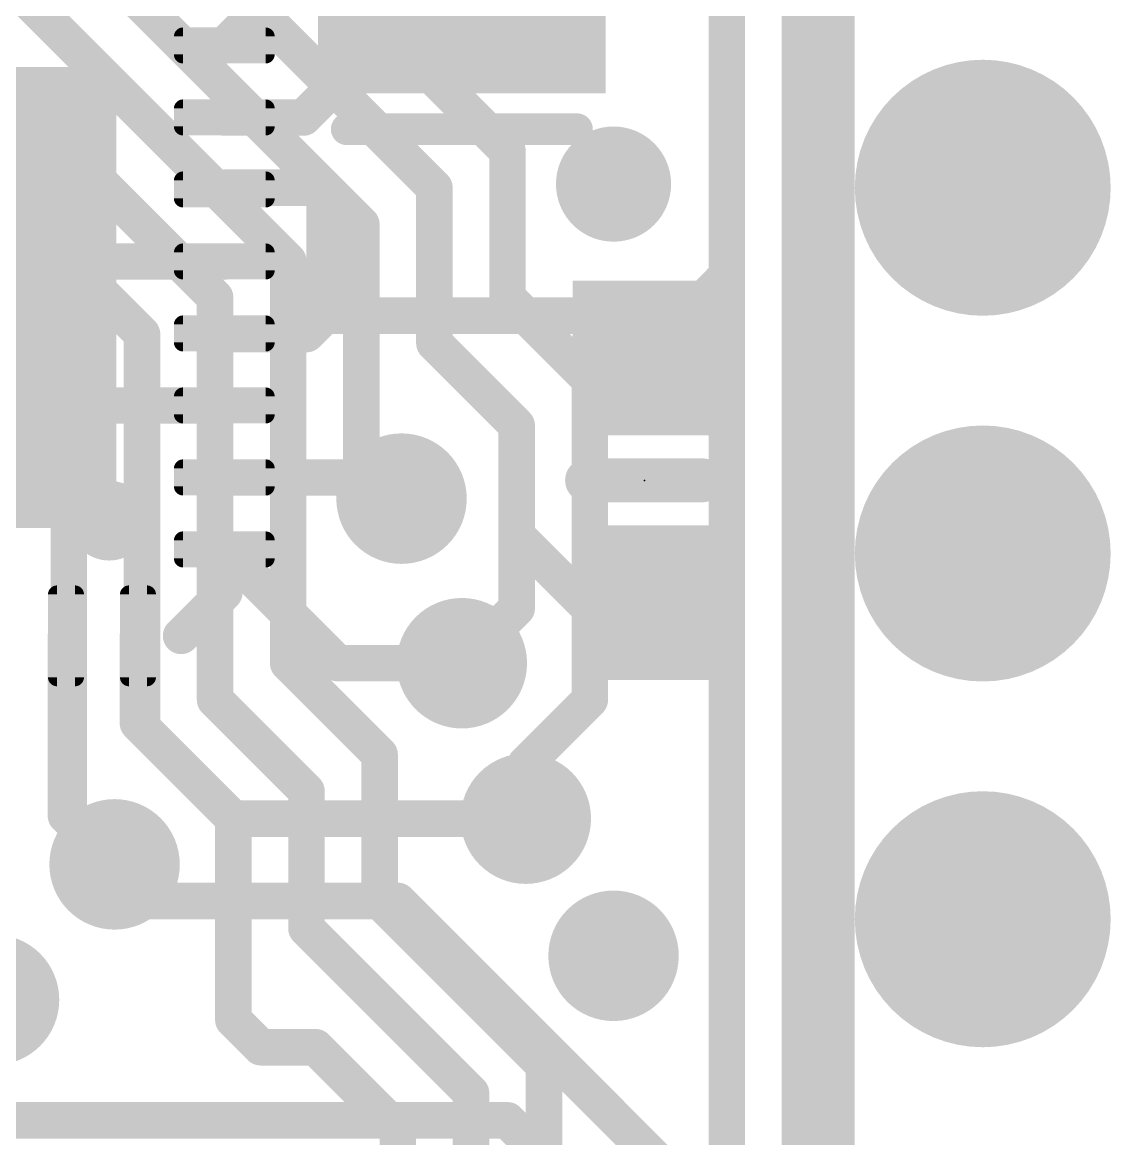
# Model space of a CAD drawing. Extents: x -6.8 to 60.3, y -8.9 to 34.9.
# Drawn here: x 30.16 to 37.72, y 7.37 to 15.12 of the extents above; entities that cross this region are included whole.
import ezdxf

# ---------------------------------------------------------------- set-up
doc = ezdxf.new("R2010")
doc.units = 0
for name, color, linetype in [('1', 12, 'CONTINUOUS'), ('16', 132, 'CONTINUOUS'), ('18', 110, 'CONTINUOUS'), ('21', 40, 'CONTINUOUS'), ('23', 40, 'CONTINUOUS')]:
    doc.layers.add(name, color=color, linetype=linetype)

# ---------------------------------------------------------------- blocks, each defined once
blk = doc.blocks.new('RECT')
blk.add_solid([(-0.5, -0.5), (0.5, -0.5), (-0.5, 0.5), (0.5, 0.5)])
blk = doc.blocks.new('RECT112000X40000R50')
at = {"const_width": 0.0625}
blk.add_lwpolyline([(0.3188, -0.0625), (0.3188, 0.0625, 0.4142), (0.2875, 0.0938), (-0.2875, 0.0938, 0.4142), (-0.3188, 0.0625), (-0.3188, -0.0625, 0.4142), (-0.2875, -0.0938), (0.2875, -0.0938, 0.4142)], format="xyb", close=True, dxfattribs=at)
blk.add_solid([(-0.3031, -0.0781), (0.3031, -0.0781), (-0.3031, 0.0781), (0.3031, 0.0781)])
blk = doc.blocks.new('RECT40000X112000R50')
at = {"const_width": 0.0625}
blk.add_lwpolyline([(0.0938, -0.2875), (0.0938, 0.2875, 0.4142), (0.0625, 0.3188), (-0.0625, 0.3188, 0.4142), (-0.0938, 0.2875), (-0.0938, -0.2875, 0.4142), (-0.0625, -0.3188), (0.0625, -0.3188, 0.4142)], format="xyb", close=True, dxfattribs=at)
blk.add_solid([(-0.0781, -0.3031), (0.0781, -0.3031), (-0.0781, 0.3031), (0.0781, 0.3031)])
blk = doc.blocks.new('ROUNDV')
at = {"const_width": 0.5}
blk.add_lwpolyline([(0, -0.25, 1), (0, 0.25, 1), (0, -0.25)], format="xyb", dxfattribs=at)

msp = doc.modelspace()

# ---------------------------------------------------------------- linework, layer by layer
at = {"layer": '1', "const_width": 0.254}
for points in [[(35.814, 0), (35.814, 22.86)], [(35.56, 6.0325), (35.56, 18.415)], [(35.052, 13.3595), (35.052, 17.4625)], [(31.75, 15.148), (31.75, 16.383)], [(31.56, 14.958), (31.75, 15.148)], [(32.111, 14.458), (32.6296, 14.9766)], [(32.6296, 14.9766), (33.2105, 14.9766)], [(31.56, 14.458), (32.111, 14.458)], [(32.258, 13.97), (31.56, 13.97)], [(31.56, 13.97), (31.56, 13.958)], [(32.258, 13.97), (32.258, 13.081)], [(31.56, 13.458), (29.21, 13.458)], [(35.052, 13.3595), (34.4805, 12.788)], [(32.258, 13.081), (32.131, 12.954)], [(34.1875, 13.081), (32.258, 13.081)], [(34.1875, 13.081), (34.4805, 12.788)], [(31.564, 12.954), (31.56, 12.958)], [(32.131, 12.954), (31.564, 12.954)], [(31.56, 12.458), (29.21, 12.458)], [(31.56, 11.958), (32.6825, 11.958)], [(32.6825, 11.958), (32.6825, 11.9199)], [(32.6825, 11.9199), (32.7914, 11.811)], [(34.0605, 11.088), (33.5915, 11.557)], [(31.56, 11.458), (32.35, 10.668)], [(34.4805, 11.088), (34.0605, 11.088)], [(30.46, 10.858), (30.46, 9.6085)], [(30.96, 10.858), (30.96, 10.2515)], [(32.35, 10.668), (33.2105, 10.668)], [(30.96, 10.2515), (31.623, 9.5885)], [(30.46, 9.6085), (30.7975, 9.271)], [(31.623, 9.5885), (33.655, 9.5885)], [(31.0515, 9.017), (30.7975, 9.271)], [(31.0515, 9.017), (32.766, 9.017)], [(32.766, 9.017), (35.052, 6.731)], [(27.305, 7.493), (33.528, 7.493)], [(33.528, 7.493), (34.544, 6.477)]]:
    msp.add_lwpolyline(points, dxfattribs=at)
at = {"layer": '1', "const_width": 0.127}
for points in [[(31.7949, 15.1031, 1), (31.7051, 15.1929)], [(31.6865, 15.148, 1), (31.8135, 15.148)], [(31.5151, 15.0029, 1), (31.6049, 14.9131)], [(32.6296, 15.0401, 1), (32.6296, 14.9131)], [(32.6745, 14.9317, 1), (32.5847, 15.0215)], [(33.2105, 14.9131, 1), (33.2105, 15.0401)], [(31.56, 14.5215, 1), (31.56, 14.3945)], [(32.111, 14.3945, 1), (32.111, 14.5215)], [(32.0661, 14.5029, 1), (32.1559, 14.4131)], [(31.56, 14.0335, 1), (31.56, 13.9065)], [(31.6235, 13.97, 1), (31.4965, 13.97)], [(32.3215, 13.97, 1), (32.1945, 13.97)], [(32.258, 13.9065, 1), (32.258, 14.0335)], [(31.4965, 13.958, 1), (31.6235, 13.958)], [(31.56, 13.3945, 1), (31.56, 13.5215)], [(34.9885, 13.3595, 1), (35.1155, 13.3595)], [(35.0969, 13.3146, 1), (35.0071, 13.4044)], [(32.258, 13.1445, 1), (32.258, 13.0175)], [(32.3029, 13.0361, 1), (32.2131, 13.1259)], [(34.2324, 13.1259, 1), (34.1426, 13.0361)], [(34.1875, 13.0175, 1), (34.1875, 13.1445)], [(32.1945, 13.081, 1), (32.3215, 13.081)], [(31.6049, 13.0029, 1), (31.5151, 12.9131)], [(31.564, 13.0175, 1), (31.564, 12.8905)], [(31.5191, 12.9091, 1), (31.6089, 12.9989)], [(32.0861, 12.9989, 1), (32.1759, 12.9091)], [(32.131, 12.8905, 1), (32.131, 13.0175)], [(34.4356, 12.8329, 1), (34.5254, 12.7431)], [(34.4356, 12.7431, 1), (34.5254, 12.8329)], [(31.56, 12.3945, 1), (31.56, 12.5215)], [(31.56, 12.0215, 1), (31.56, 11.8945)], [(32.746, 11.958, 1), (32.619, 11.958)], [(32.7274, 11.9648, 1), (32.6376, 11.875)], [(32.6825, 11.8945, 1), (32.6825, 12.0215)], [(32.619, 11.9199, 1), (32.746, 11.9199)], [(32.7465, 11.7661, 1), (32.8363, 11.8559)], [(33.6364, 11.6019, 1), (33.5466, 11.5121)], [(31.6049, 11.5029, 1), (31.5151, 11.4131)], [(34.0605, 11.1515, 1), (34.0605, 11.0245)], [(34.0156, 11.0431, 1), (34.1054, 11.1329)], [(34.4805, 11.0245, 1), (34.4805, 11.1515)], [(30.5235, 10.858, 1), (30.3965, 10.858)], [(31.0235, 10.858, 1), (30.8965, 10.858)], [(32.35, 10.7315, 1), (32.35, 10.6045)], [(33.2105, 10.6045, 1), (33.2105, 10.7315)], [(32.3051, 10.6231, 1), (32.3949, 10.7129)], [(31.0049, 10.2964, 1), (30.9151, 10.2066)], [(30.8965, 10.2515, 1), (31.0235, 10.2515)], [(30.5049, 9.6534, 1), (30.4151, 9.5636)], [(31.623, 9.652, 1), (31.623, 9.525)], [(31.5781, 9.5436, 1), (31.6679, 9.6334)], [(33.655, 9.525, 1), (33.655, 9.652)], [(30.3965, 9.6085, 1), (30.5235, 9.6085)], [(30.8424, 9.3159, 1), (30.7526, 9.2261)], [(30.7526, 9.2261, 1), (30.8424, 9.3159)], [(31.0515, 9.0805, 1), (31.0515, 8.9535)], [(31.0066, 8.9721, 1), (31.0964, 9.0619)], [(32.8109, 9.0619, 1), (32.7211, 8.9721)], [(32.766, 8.9535, 1), (32.766, 9.0805)], [(33.5729, 7.5379, 1), (33.4831, 7.4481)], [(33.528, 7.4295, 1), (33.528, 7.5565)]]:
    msp.add_lwpolyline(points, format="xyb", dxfattribs=at)
at = {"layer": '16', "const_width": 0.254}
for points in [[(35.814, 0), (35.814, 22.86)], [(33.528, 14.224), (30.353, 17.399)], [(35.052, 17.3863), (35.052, 4.5085)], [(29.845, 17.145), (33.02, 13.97)], [(35.56, 5.1435), (35.56, 17.0942)], [(29.337, 16.891), (32.512, 13.716)], [(27.94, 16.764), (31.496, 13.208)], [(28.829, 16.637), (32.004, 13.462)], [(27.813, 16.129), (30.988, 12.954)], [(27.94, 15.3035), (30.48, 12.7635)], [(33.528, 13.208), (33.528, 14.224)], [(33.02, 13.97), (33.02, 12.8905)], [(32.512, 13.716), (32.512, 12.0904)], [(32.004, 13.462), (32.004, 10.668)], [(31.496, 13.208), (31.496, 10.414)], [(33.528, 13.208), (34.0995, 12.6365)], [(30.988, 12.954), (30.988, 10.2235)], [(33.02, 12.8905), (33.5915, 12.319)], [(30.48, 9.5885), (30.48, 12.7635)], [(34.0995, 12.6365), (34.0995, 10.414)], [(33.5915, 12.319), (33.5915, 11.049)], [(32.512, 12.0904), (32.7914, 11.811)], [(33.5915, 11.049), (33.2105, 10.668)], [(32.004, 10.668), (32.639, 10.033)], [(31.496, 10.414), (32.131, 9.779)], [(34.0995, 10.414), (33.655, 9.9695)], [(30.988, 10.2235), (31.623, 9.5885)], [(32.639, 10.033), (32.639, 9.017)], [(33.655, 9.9695), (33.655, 9.5885)], [(32.131, 9.779), (32.131, 8.8265)], [(33.655, 9.7155), (33.655, 9.5885)], [(30.48, 9.5885), (30.7975, 9.271)], [(31.623, 9.5885), (31.623, 8.1915)], [(32.639, 9.017), (33.782, 7.874)], [(32.131, 8.8265), (33.274, 7.6835)], [(31.623, 8.1915), (31.8135, 8.001)], [(31.8135, 8.001), (32.1945, 8.001)], [(32.1945, 8.001), (32.766, 7.4295)], [(33.782, 7.874), (33.782, 6.2865)], [(33.274, 7.6835), (33.274, 6.477)], [(32.766, 6.7945), (32.766, 7.4295)]]:
    msp.add_lwpolyline(points, dxfattribs=at)
at = {"layer": '16', "const_width": 0.127}
for points in [[(33.5915, 14.224, 1), (33.4645, 14.224)], [(33.4831, 14.1791, 1), (33.5729, 14.2689)], [(33.0835, 13.97, 1), (32.9565, 13.97)], [(32.9751, 13.9251, 1), (33.0649, 14.0149)], [(32.5755, 13.716, 1), (32.4485, 13.716)], [(32.4671, 13.6711, 1), (32.5569, 13.7609)], [(32.0675, 13.462, 1), (31.9405, 13.462)], [(31.9591, 13.4171, 1), (32.0489, 13.5069)], [(31.5595, 13.208, 1), (31.4325, 13.208)], [(33.5729, 13.2529, 1), (33.4831, 13.1631)], [(31.4511, 13.1631, 1), (31.5409, 13.2529)], [(33.4645, 13.208, 1), (33.5915, 13.208)], [(31.0515, 12.954, 1), (30.9245, 12.954)], [(30.9431, 12.9091, 1), (31.0329, 12.9989)], [(33.0649, 12.9354, 1), (32.9751, 12.8456)], [(32.9565, 12.8905, 1), (33.0835, 12.8905)], [(30.5435, 12.7635, 1), (30.4165, 12.7635)], [(30.4351, 12.7186, 1), (30.5249, 12.8084)], [(34.163, 12.6365, 1), (34.036, 12.6365)], [(34.0546, 12.5916, 1), (34.1444, 12.6814)], [(33.655, 12.319, 1), (33.528, 12.319)], [(33.5466, 12.2741, 1), (33.6364, 12.3639)], [(32.5569, 12.1353, 1), (32.4671, 12.0455)], [(32.4485, 12.0904, 1), (32.5755, 12.0904)], [(32.7465, 11.7661, 1), (32.8363, 11.8559)], [(33.6364, 11.0041, 1), (33.5466, 11.0939)], [(33.528, 11.049, 1), (33.655, 11.049)], [(32.0489, 10.7129, 1), (31.9591, 10.6231)], [(31.9405, 10.668, 1), (32.0675, 10.668)], [(33.1656, 10.7129, 1), (33.2554, 10.6231)], [(31.5409, 10.4589, 1), (31.4511, 10.3691)], [(31.4325, 10.414, 1), (31.5595, 10.414)], [(34.036, 10.414, 1), (34.163, 10.414)], [(34.1444, 10.3691, 1), (34.0546, 10.4589)], [(31.0329, 10.2684, 1), (30.9431, 10.1786)], [(30.9245, 10.2235, 1), (31.0515, 10.2235)], [(32.7025, 10.033, 1), (32.5755, 10.033)], [(32.5941, 9.9881, 1), (32.6839, 10.0779)], [(33.7185, 9.9695, 1), (33.5915, 9.9695)], [(33.6101, 10.0144, 1), (33.6999, 9.9246)], [(32.1945, 9.779, 1), (32.0675, 9.779)], [(32.0861, 9.7341, 1), (32.1759, 9.8239)], [(33.7185, 9.7155, 1), (33.5915, 9.7155)], [(30.5249, 9.6334, 1), (30.4351, 9.5436)], [(31.6865, 9.5885, 1), (31.5595, 9.5885)], [(31.5781, 9.5436, 1), (31.6679, 9.6334)], [(30.4165, 9.5885, 1), (30.5435, 9.5885)], [(33.5915, 9.5885, 1), (33.7185, 9.5885)], [(33.5915, 9.5885, 1), (33.7185, 9.5885)], [(30.7526, 9.2261, 1), (30.8424, 9.3159)], [(32.6839, 9.0619, 1), (32.5941, 8.9721)], [(32.5755, 9.017, 1), (32.7025, 9.017)], [(32.1759, 8.8714, 1), (32.0861, 8.7816)], [(32.0675, 8.8265, 1), (32.1945, 8.8265)], [(31.6679, 8.2364, 1), (31.5781, 8.1466)], [(31.5595, 8.1915, 1), (31.6865, 8.1915)], [(31.8135, 8.0645, 1), (31.8135, 7.9375)], [(31.7686, 7.9561, 1), (31.8584, 8.0459)], [(32.2394, 8.0459, 1), (32.1496, 7.9561)], [(32.1945, 7.9375, 1), (32.1945, 8.0645)], [(33.8455, 7.874, 1), (33.7185, 7.874)], [(33.7371, 7.8291, 1), (33.8269, 7.9189)], [(33.3375, 7.6835, 1), (33.2105, 7.6835)], [(33.2291, 7.6386, 1), (33.3189, 7.7284)], [(32.8295, 7.4295, 1), (32.7025, 7.4295)], [(32.7211, 7.3846, 1), (32.8109, 7.4744)]]:
    msp.add_lwpolyline(points, format="xyb", dxfattribs=at)
at = {"layer": '21'}
for points, const_width in [([(32.4105, 14.3766), (34.0105, 14.3766)], 0.22), ([(34.0805, 11.938), (34.8805, 11.938)], 0.3048), ([(31.56, 11.158), (31.26, 10.858)], 0.254)]:
    msp.add_lwpolyline(points, dxfattribs=dict(at, const_width=const_width))
for points, const_width in [([(32.4105, 14.4316, 1), (32.4105, 14.3216)], 0.11), ([(34.0105, 14.3216, 1), (34.0105, 14.4316)], 0.11), ([(34.0805, 12.0142, 1), (34.0805, 11.8618)], 0.1524), ([(34.8805, 11.8618, 1), (34.8805, 12.0142)], 0.1524), ([(30.76, 11.508, 1), (30.76, 11.808, 1), (30.76, 11.508)], 0.254), ([(31.6049, 11.1131, 1), (31.5151, 11.2029)], 0.127), ([(31.2151, 10.9029, 1), (31.3049, 10.8131)], 0.127)]:
    msp.add_lwpolyline(points, format="xyb", dxfattribs=dict(at, const_width=const_width))
at = {"layer": '23'}
msp.add_point((34.4805, 11.938), dxfattribs=at)

# ---------------------------------------------------------------- block references
at = {"layer": '1', "rotation": 180}
for p, xscale, yscale in [((33.2105, 14.9766), 2, 0.7), ((29.21, 13.208), 3.2, 3.2)]:
    msp.add_blockref('RECT', p, dxfattribs=dict(at, xscale=xscale, yscale=yscale))
for name, p in [('RECT112000X40000R50', (31.56, 14.958)), ('RECT112000X40000R50', (31.56, 14.458)), ('RECT112000X40000R50', (31.56, 13.958)), ('RECT112000X40000R50', (31.56, 13.458)), ('RECT112000X40000R50', (31.56, 12.958)), ('RECT112000X40000R50', (31.56, 12.458)), ('RECT112000X40000R50', (31.56, 11.958)), ('RECT112000X40000R50', (31.56, 11.458)), ('RECT40000X112000R50', (30.46, 10.858)), ('RECT40000X112000R50', (30.96, 10.858))]:
    msp.add_blockref(name, p, dxfattribs=at)
at = {"layer": '1', "xscale": 1.075, "rotation": 90}
for p in [(34.4805, 12.788), (34.4805, 11.088)]:
    msp.add_blockref('RECT', p, dxfattribs=at)
at = {"layer": '18'}
for p, xscale, yscale in [((36.83, 13.97), 1.778, 1.778), ((36.83, 13.97), 1.778, 1.778), ((34.2646, 13.9954), 0.8001, 0.8001), ((34.2646, 13.9954), 0.8001, 0.8001), ((32.7914, 11.811), 0.9064, 0.9064), ((32.7914, 11.811), 0.9064, 0.9064), ((36.83, 11.43), 1.778, 1.778), ((36.83, 11.43), 1.778, 1.778), ((33.2105, 10.668), 0.9064, 0.9064), ((33.2105, 10.668), 0.9064, 0.9064), ((33.655, 9.5885), 0.9064, 0.9064), ((33.655, 9.5885), 0.9064, 0.9064), ((36.83, 8.89), 1.778, 1.778), ((36.83, 8.89), 1.778, 1.778), ((30.7975, 9.271), 0.9064, 0.9064), ((30.7975, 9.271), 0.9064, 0.9064), ((34.2646, 8.636), 0.9064, 0.9064), ((34.2646, 8.636), 0.9064, 0.9064), ((29.96, 8.3305), 0.9064, 0.9064), ((29.96, 8.3305), 0.9064, 0.9064)]:
    msp.add_blockref('ROUNDV', p, dxfattribs=dict(at, xscale=xscale, yscale=yscale))

doc.saveas('drawing.dxf')
